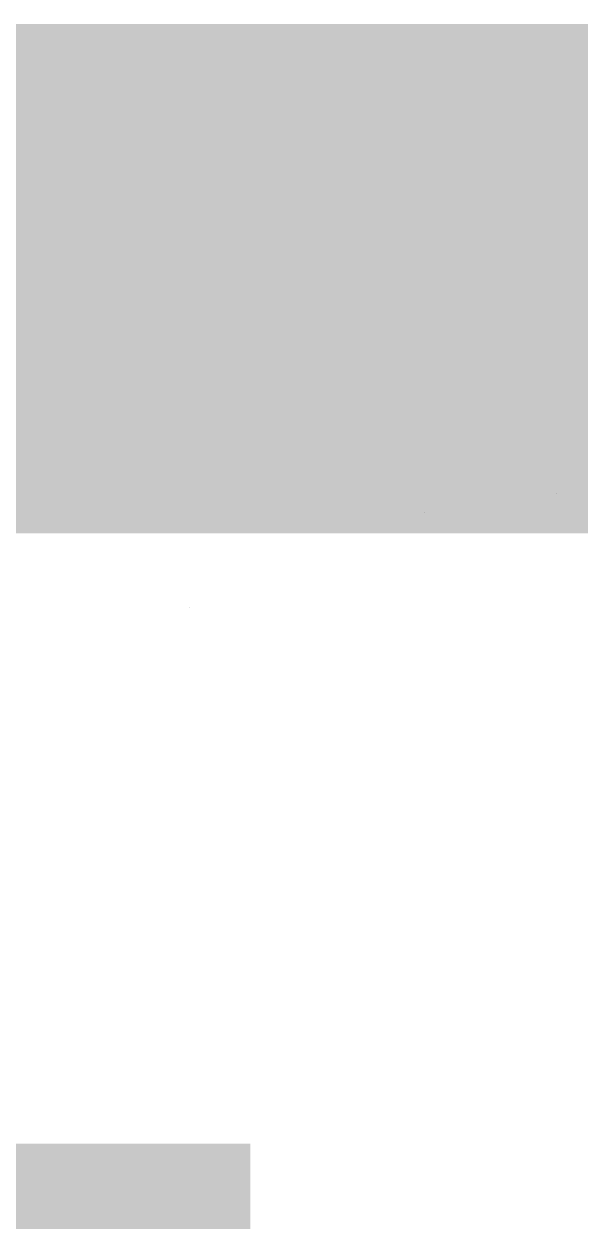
# Model space of a CAD drawing. Header units: millimetres. Extents: x -0.7 to 17.2, y -0.7 to 12.5.
# Drawn here: x 8.8 to 10.344, y 9.045 to 12.37 of the extents above; entities that cross this region are included whole.
import ezdxf

# ---------------------------------------------------------------- set-up
doc = ezdxf.new("R2010")
doc.units = ezdxf.units.MM
for name, color, linetype in [('EQUIPMENT', 7, 'Continuous'), ('FRAME', 7, 'Continuous'), ('TEXT', 7, 'Continuous'), ('TITLE', 7, 'Continuous')]:
    doc.layers.add(name, color=color, linetype=linetype)

msp = doc.modelspace()

# ---------------------------------------------------------------- linework, layer by layer
at = {"layer": 'EQUIPMENT', "color": 7, "lineweight": 0, "const_width": 0.9905}
msp.add_lwpolyline([(7.2103, 8.4901), (8.9335, 8.4901), (8.9335, 8.7643), (7.2103, 8.7643), (7.2103, 8.4901), (7.2103, 8.4901)], dxfattribs=at)
at = {"layer": 'FRAME', "color": 7, "lineweight": 0}
for points, const_width in [([(0.043, 0.0304), (16.4924, 0.0304), (16.4924, 11.6625), (0.043, 11.6625), (0.043, 0.0304), (0.043, 0.0304)], 1.415), ([(0.2388, 0.2262), (16.2966, 0.2262), (16.2966, 11.4667), (0.2388, 11.4667), (0.2388, 0.2262), (0.2388, 0.2262)], 0.7075)]:
    msp.add_lwpolyline(points, dxfattribs=dict(at, const_width=const_width))
at = {"layer": 'TEXT', "color": 7, "lineweight": 0, "const_width": 0.0000000392}
for points in [[(8.8393, 10.7811), (8.8498, 10.7811), (8.8248, 10.7529), (8.8519, 10.7225), (8.8407, 10.7225), (8.8143, 10.7523), (8.8143, 10.7225), (8.8047, 10.7225), (8.8047, 10.7811), (8.8143, 10.7811), (8.8143, 10.7527), (8.8393, 10.7811)], [(8.8903, 10.7822), (8.8903, 10.7822), (8.8971, 10.7814), (8.9029, 10.7788), (8.9078, 10.7747), (8.9078, 10.7747), (8.9114, 10.7688), (8.9136, 10.7612), (8.9144, 10.7519), (8.9144, 10.7519), (8.9136, 10.7428), (8.9114, 10.7352), (8.9078, 10.7292), (8.9078, 10.7292), (8.9029, 10.7249), (8.897, 10.7223), (8.8902, 10.7215), (8.8902, 10.7215), (8.886, 10.7217), (8.8822, 10.7226), (8.879, 10.724), (8.879, 10.724), (8.8763, 10.7258), (8.874, 10.7278), (8.8721, 10.73), (8.8714, 10.73), (8.8714, 10.73), (8.8716, 10.7286), (8.8717, 10.7271), (8.8719, 10.7253), (8.8719, 10.7253), (8.872, 10.7235), (8.8721, 10.7218), (8.8721, 10.7204), (8.8721, 10.6963), (8.8625, 10.6963), (8.8625, 10.7811), (8.8703, 10.7811), (8.8716, 10.7731), (8.8721, 10.7731), (8.8721, 10.7731), (8.874, 10.7755), (8.8763, 10.7777), (8.879, 10.7796), (8.879, 10.7796), (8.8821, 10.781), (8.8859, 10.7819), (8.8903, 10.7822)], [(8.8886, 10.7741), (8.8832, 10.7736), (8.879, 10.7719), (8.876, 10.7691), (8.876, 10.7691), (8.8739, 10.7652), (8.8726, 10.7601), (8.8721, 10.7538), (8.8721, 10.7519), (8.8721, 10.7519), (8.8725, 10.7453), (8.8737, 10.7397), (8.8756, 10.7353), (8.8756, 10.7353), (8.8787, 10.732), (8.8831, 10.7301), (8.8888, 10.7294), (8.8888, 10.7294), (8.8922, 10.7298), (8.8951, 10.7307), (8.8976, 10.7324), (8.8976, 10.7324), (8.8997, 10.7346), (8.9014, 10.7373), (8.9027, 10.7404), (8.9027, 10.7404), (8.9037, 10.744), (8.9042, 10.7478), (8.9044, 10.752), (8.9044, 10.752), (8.904, 10.7583), (8.9027, 10.7637), (8.9005, 10.7681), (8.9005, 10.7681), (8.8975, 10.7714), (8.8935, 10.7734), (8.8886, 10.7741)], [(8.9518, 10.7821), (8.9518, 10.7821), (8.9583, 10.7816), (8.9636, 10.78), (8.9677, 10.7774), (8.9677, 10.7774), (8.9705, 10.7736), (8.9722, 10.7687), (8.9728, 10.7624), (8.9728, 10.7226), (8.9658, 10.7226), (8.964, 10.7309), (8.9635, 10.7309), (8.9635, 10.7309), (8.9609, 10.7279), (8.9582, 10.7256), (8.9555, 10.7238), (8.9555, 10.7238), (8.9523, 10.7225), (8.9484, 10.7217), (8.9439, 10.7215), (8.9439, 10.7215), (8.9388, 10.7219), (8.9344, 10.7233), (8.9306, 10.7257), (8.9306, 10.7257), (8.9277, 10.729), (8.926, 10.7334), (8.9254, 10.7388), (8.9254, 10.7388), (8.9262, 10.7442), (8.9284, 10.7487), (8.9323, 10.7523), (8.9323, 10.7523), (8.9377, 10.755), (8.9447, 10.7567), (8.9535, 10.7575), (8.9634, 10.7578), (8.9634, 10.7613), (8.9634, 10.7613), (8.9631, 10.7657), (8.962, 10.7691), (8.9602, 10.7715), (8.9602, 10.7715), (8.9578, 10.7731), (8.9548, 10.774), (8.9513, 10.7743), (8.9513, 10.7743), (8.9483, 10.7742), (8.9454, 10.7737), (8.9425, 10.773), (8.9425, 10.773), (8.9398, 10.772), (8.9373, 10.771), (8.9348, 10.7698), (8.9318, 10.7771), (8.9318, 10.7771), (8.9345, 10.7784), (8.9376, 10.7796), (8.9409, 10.7806), (8.9409, 10.7806), (8.9444, 10.7814), (8.9481, 10.7819), (8.9518, 10.7821)], [(9.0144, 10.7215), (9.0144, 10.7215), (9.0094, 10.7218), (9.0048, 10.7229), (9.0006, 10.7246), (9.0006, 10.7246), (8.9969, 10.7271), (8.9937, 10.7304), (8.9911, 10.7345), (8.9911, 10.7345), (8.9892, 10.7393), (8.9881, 10.745), (8.9877, 10.7515), (8.9877, 10.7515), (8.9881, 10.7583), (8.9893, 10.7641), (8.9913, 10.7691), (8.9913, 10.7691), (8.994, 10.7732), (8.9972, 10.7765), (9.0011, 10.779), (9.0011, 10.779), (9.0054, 10.7808), (9.01, 10.7819), (9.0151, 10.7822), (9.0151, 10.7822), (9.018, 10.7821), (9.0209, 10.7818), (9.0237, 10.7813), (9.0237, 10.7813), (9.0263, 10.7806), (9.0286, 10.7799), (9.0305, 10.779), (9.0275, 10.7711), (9.0275, 10.7711), (9.0257, 10.7717), (9.0237, 10.7723), (9.0214, 10.7729), (9.0214, 10.7729), (9.0191, 10.7734), (9.017, 10.7737), (9.0149, 10.7738), (9.0149, 10.7738), (9.0053, 10.7713), (8.9995, 10.7639), (8.9976, 10.7516), (8.9976, 10.7516), (8.9981, 10.7451), (8.9995, 10.7397), (9.0018, 10.7354), (9.0018, 10.7354), (9.0051, 10.7323), (9.0092, 10.7304), (9.0143, 10.7298), (9.0143, 10.7298), (9.0174, 10.7299), (9.0202, 10.7302), (9.0228, 10.7308), (9.0228, 10.7308), (9.0252, 10.7315), (9.0274, 10.7323), (9.0295, 10.7332), (9.0295, 10.7246), (9.0295, 10.7246), (9.0275, 10.7237), (9.0253, 10.7229), (9.023, 10.7223), (9.023, 10.7223), (9.0205, 10.7218), (9.0176, 10.7216), (9.0144, 10.7215)], [(9.0943, 10.7519), (9.0943, 10.7519), (9.0935, 10.743), (9.091, 10.7355), (9.0869, 10.7294), (9.0869, 10.7294), (9.0814, 10.725), (9.0748, 10.7223), (9.067, 10.7215), (9.067, 10.7215), (9.062, 10.7219), (9.0574, 10.723), (9.0532, 10.725), (9.0532, 10.725), (9.0494, 10.7277), (9.0462, 10.7312), (9.0436, 10.7354), (9.0436, 10.7354), (9.0417, 10.7403), (9.0405, 10.7458), (9.0401, 10.7519), (9.0401, 10.7519), (9.0409, 10.7609), (9.0434, 10.7683), (9.0474, 10.7743), (9.0474, 10.7743), (9.0529, 10.7787), (9.0595, 10.7813), (9.0673, 10.7822), (9.0673, 10.7822), (9.0724, 10.7818), (9.0771, 10.7806), (9.0813, 10.7786), (9.0813, 10.7786), (9.0851, 10.7759), (9.0883, 10.7725), (9.0908, 10.7684), (9.0908, 10.7684), (9.0928, 10.7636), (9.0939, 10.7581), (9.0943, 10.7519)], [(9.05, 10.7519), (9.0505, 10.7455), (9.0519, 10.74), (9.0541, 10.7355), (9.0541, 10.7355), (9.0574, 10.7321), (9.0618, 10.7301), (9.0672, 10.7294), (9.0672, 10.7294), (9.0726, 10.7301), (9.0769, 10.7321), (9.0802, 10.7355), (9.0802, 10.7355), (9.0825, 10.74), (9.0839, 10.7455), (9.0843, 10.7519), (9.0843, 10.7519), (9.0839, 10.7584), (9.0825, 10.7638), (9.0802, 10.7682), (9.0802, 10.7682), (9.0769, 10.7715), (9.0725, 10.7735), (9.0671, 10.7741), (9.0671, 10.7741), (9.0617, 10.7735), (9.0573, 10.7715), (9.0541, 10.7682), (9.0541, 10.7682), (9.0518, 10.7638), (9.0505, 10.7584), (9.05, 10.7519)], [(9.1179, 10.7598), (9.1179, 10.7598), (9.1191, 10.7542), (9.1229, 10.7509), (9.1291, 10.7498), (9.1291, 10.7498), (9.1327, 10.7499), (9.136, 10.7505), (9.1391, 10.7515), (9.1391, 10.7515), (9.1421, 10.7527), (9.1452, 10.7542), (9.1483, 10.756), (9.1483, 10.7811), (9.1579, 10.7811), (9.1579, 10.7225), (9.1483, 10.7225), (9.1483, 10.7487), (9.1483, 10.7487), (9.145, 10.7467), (9.1418, 10.745), (9.1386, 10.7437), (9.1386, 10.7437), (9.1352, 10.7427), (9.1314, 10.7421), (9.1272, 10.7419), (9.1272, 10.7419), (9.1216, 10.7424), (9.117, 10.744), (9.1132, 10.7466), (9.1132, 10.7466), (9.1105, 10.7501), (9.1088, 10.7543), (9.1083, 10.7591), (9.1083, 10.7811), (9.1179, 10.7811), (9.1179, 10.7598)], [(9.1861, 10.7811), (9.1861, 10.7567), (9.2179, 10.7567), (9.2179, 10.7811), (9.2275, 10.7811), (9.2275, 10.7225), (9.2179, 10.7225), (9.2179, 10.7487), (9.1861, 10.7487), (9.1861, 10.7225), (9.1764, 10.7225), (9.1764, 10.7811), (9.1861, 10.7811)], [(9.2682, 10.7821), (9.2682, 10.7821), (9.2747, 10.7816), (9.28, 10.78), (9.284, 10.7774), (9.284, 10.7774), (9.2869, 10.7736), (9.2886, 10.7687), (9.2892, 10.7624), (9.2892, 10.7226), (9.2822, 10.7226), (9.2803, 10.7309), (9.2799, 10.7309), (9.2799, 10.7309), (9.2773, 10.7279), (9.2746, 10.7256), (9.2719, 10.7238), (9.2719, 10.7238), (9.2687, 10.7225), (9.2648, 10.7217), (9.2602, 10.7215), (9.2602, 10.7215), (9.2552, 10.7219), (9.2508, 10.7233), (9.247, 10.7257), (9.247, 10.7257), (9.2441, 10.729), (9.2424, 10.7334), (9.2418, 10.7388), (9.2418, 10.7388), (9.2425, 10.7442), (9.2448, 10.7487), (9.2487, 10.7523), (9.2487, 10.7523), (9.2541, 10.755), (9.2611, 10.7567), (9.2698, 10.7575), (9.2798, 10.7578), (9.2798, 10.7613), (9.2798, 10.7613), (9.2794, 10.7657), (9.2784, 10.7691), (9.2766, 10.7715), (9.2766, 10.7715), (9.2742, 10.7731), (9.2712, 10.774), (9.2677, 10.7743), (9.2677, 10.7743), (9.2647, 10.7742), (9.2617, 10.7737), (9.2589, 10.773), (9.2589, 10.773), (9.2562, 10.772), (9.2536, 10.771), (9.2512, 10.7698), (9.2482, 10.7771), (9.2482, 10.7771), (9.2509, 10.7784), (9.2539, 10.7796), (9.2573, 10.7806), (9.2573, 10.7806), (9.2608, 10.7814), (9.2645, 10.7819), (9.2682, 10.7821)], [(9.3109, 10.7225), (9.2998, 10.7225), (9.3165, 10.7471), (9.3165, 10.7471), (9.3143, 10.7478), (9.3121, 10.7488), (9.3099, 10.7499), (9.3099, 10.7499), (9.308, 10.7514), (9.3063, 10.7531), (9.3048, 10.7553), (9.3048, 10.7553), (9.3037, 10.7578), (9.3031, 10.7606), (9.3028, 10.7638), (9.3028, 10.7638), (9.3035, 10.769), (9.3054, 10.7733), (9.3085, 10.7767), (9.3085, 10.7767), (9.3127, 10.7791), (9.3178, 10.7806), (9.3236, 10.7811), (9.3498, 10.7811), (9.3498, 10.7226), (9.3402, 10.7226), (9.3402, 10.7458), (9.326, 10.7458), (9.3109, 10.7225)], [(9.4314, 10.7811), (9.4419, 10.7811), (9.4169, 10.7529), (9.444, 10.7225), (9.4328, 10.7225), (9.4064, 10.7523), (9.4064, 10.7225), (9.3968, 10.7225), (9.3968, 10.7811), (9.4064, 10.7811), (9.4064, 10.7527), (9.4314, 10.7811)], [(9.4768, 10.7821), (9.4768, 10.7821), (9.4833, 10.7816), (9.4886, 10.78), (9.4926, 10.7774), (9.4926, 10.7774), (9.4955, 10.7736), (9.4972, 10.7687), (9.4977, 10.7624), (9.4977, 10.7226), (9.4907, 10.7226), (9.4889, 10.7309), (9.4885, 10.7309), (9.4885, 10.7309), (9.4859, 10.7279), (9.4832, 10.7256), (9.4804, 10.7238), (9.4804, 10.7238), (9.4773, 10.7225), (9.4734, 10.7217), (9.4688, 10.7215), (9.4688, 10.7215), (9.4638, 10.7219), (9.4594, 10.7233), (9.4556, 10.7257), (9.4556, 10.7257), (9.4527, 10.729), (9.4509, 10.7334), (9.4503, 10.7388), (9.4503, 10.7388), (9.4511, 10.7442), (9.4534, 10.7487), (9.4572, 10.7523), (9.4572, 10.7523), (9.4626, 10.755), (9.4697, 10.7567), (9.4784, 10.7575), (9.4883, 10.7578), (9.4883, 10.7613), (9.4883, 10.7613), (9.488, 10.7657), (9.4869, 10.7691), (9.4852, 10.7715), (9.4852, 10.7715), (9.4828, 10.7731), (9.4798, 10.774), (9.4762, 10.7743), (9.4762, 10.7743), (9.4732, 10.7742), (9.4703, 10.7737), (9.4675, 10.773), (9.4675, 10.773), (9.4648, 10.772), (9.4622, 10.771), (9.4597, 10.7698), (9.4568, 10.7771), (9.4568, 10.7771), (9.4595, 10.7784), (9.4625, 10.7796), (9.4658, 10.7806), (9.4658, 10.7806), (9.4694, 10.7814), (9.473, 10.7819), (9.4768, 10.7821)], [(9.5128, 10.7577), (9.5128, 10.7577), (9.5135, 10.7696), (9.5154, 10.7796), (9.5186, 10.7877), (9.5186, 10.7877), (9.5233, 10.794), (9.5295, 10.7985), (9.5373, 10.8012), (9.5373, 10.8012), (9.542, 10.8022), (9.5466, 10.8031), (9.5512, 10.8039), (9.5512, 10.8039), (9.5556, 10.8047), (9.5598, 10.8054), (9.5638, 10.8061), (9.5655, 10.7977), (9.5655, 10.7977), (9.5628, 10.7973), (9.5599, 10.7969), (9.5568, 10.7964), (9.5568, 10.7964), (9.5537, 10.7958), (9.5505, 10.7953), (9.5473, 10.7947), (9.5473, 10.7947), (9.5444, 10.7942), (9.5417, 10.7936), (9.5393, 10.7931), (9.5393, 10.7931), (9.5349, 10.7916), (9.5311, 10.7892), (9.528, 10.7858), (9.528, 10.7858), (9.5256, 10.7811), (9.5241, 10.7751), (9.5233, 10.7676), (9.524, 10.7676), (9.524, 10.7676), (9.5251, 10.769), (9.5265, 10.7704), (9.5282, 10.7718), (9.5282, 10.7718), (9.5301, 10.7732), (9.5322, 10.7745), (9.5346, 10.7755), (9.5346, 10.7755), (9.5373, 10.7764), (9.5401, 10.7769), (9.5432, 10.7771), (9.5432, 10.7771), (9.5502, 10.7763), (9.5559, 10.7738), (9.5604, 10.7698), (9.5604, 10.7698), (9.5636, 10.7644), (9.5655, 10.7581), (9.5661, 10.7507), (9.5661, 10.7507), (9.5658, 10.7446), (9.5646, 10.7392), (9.5628, 10.7345), (9.5628, 10.7345), (9.5602, 10.7305), (9.5571, 10.7272), (9.5534, 10.7247), (9.5534, 10.7247), (9.5491, 10.7229), (9.5445, 10.7218), (9.5394, 10.7215), (9.5394, 10.7215), (9.5318, 10.7225), (9.5254, 10.7256), (9.52, 10.7308), (9.52, 10.7308), (9.516, 10.7379), (9.5136, 10.7469), (9.5128, 10.7577)], [(9.5904, 10.7454), (9.5904, 10.7454), (9.5904, 10.7444), (9.5903, 10.743), (9.5903, 10.7414), (9.5903, 10.7414), (9.5902, 10.7397), (9.5901, 10.7379), (9.59, 10.7362), (9.59, 10.7362), (9.5899, 10.7346), (9.5898, 10.7332), (9.5897, 10.732), (9.6211, 10.7811), (9.6329, 10.7811), (9.6329, 10.7225), (9.6239, 10.7225), (9.6239, 10.7571), (9.6239, 10.7571), (9.6239, 10.7584), (9.624, 10.7599), (9.624, 10.7617), (9.624, 10.7617), (9.624, 10.7635), (9.6241, 10.7654), (9.6241, 10.7673), (9.6241, 10.7673), (9.6242, 10.769), (9.6243, 10.7704), (9.6244, 10.7715), (9.5932, 10.7225), (9.5813, 10.7225), (9.5813, 10.7811), (9.5904, 10.7811), (9.5904, 10.7454)], [(9.6612, 10.7811), (9.6612, 10.7567), (9.693, 10.7567), (9.693, 10.7811), (9.7026, 10.7811), (9.7026, 10.7225), (9.693, 10.7225), (9.693, 10.7487), (9.6612, 10.7487), (9.6612, 10.7225), (9.6516, 10.7225), (9.6516, 10.7811), (9.6612, 10.7811)], [(9.7433, 10.7821), (9.7433, 10.7821), (9.7498, 10.7816), (9.7551, 10.78), (9.7592, 10.7774), (9.7592, 10.7774), (9.762, 10.7736), (9.7637, 10.7687), (9.7643, 10.7624), (9.7643, 10.7226), (9.7573, 10.7226), (9.7555, 10.7309), (9.755, 10.7309), (9.755, 10.7309), (9.7524, 10.7279), (9.7498, 10.7256), (9.747, 10.7238), (9.747, 10.7238), (9.7438, 10.7225), (9.7399, 10.7217), (9.7354, 10.7215), (9.7354, 10.7215), (9.7303, 10.7219), (9.7259, 10.7233), (9.7221, 10.7257), (9.7221, 10.7257), (9.7192, 10.729), (9.7175, 10.7334), (9.7169, 10.7388), (9.7169, 10.7388), (9.7177, 10.7442), (9.7199, 10.7487), (9.7238, 10.7523), (9.7238, 10.7523), (9.7292, 10.755), (9.7362, 10.7567), (9.745, 10.7575), (9.7549, 10.7578), (9.7549, 10.7613), (9.7549, 10.7613), (9.7546, 10.7657), (9.7535, 10.7691), (9.7517, 10.7715), (9.7517, 10.7715), (9.7493, 10.7731), (9.7463, 10.774), (9.7428, 10.7743), (9.7428, 10.7743), (9.7398, 10.7742), (9.7369, 10.7737), (9.734, 10.773), (9.734, 10.773), (9.7313, 10.772), (9.7288, 10.771), (9.7263, 10.7698), (9.7233, 10.7771), (9.7233, 10.7771), (9.726, 10.7784), (9.7291, 10.7796), (9.7324, 10.7806), (9.7324, 10.7806), (9.736, 10.7814), (9.7396, 10.7819), (9.7433, 10.7821)], [(9.9956, 10.7664), (9.9956, 10.7664), (9.9952, 10.763), (9.9941, 10.7601), (9.9923, 10.7578), (9.9923, 10.7578), (9.9899, 10.756), (9.9871, 10.7546), (9.9839, 10.7537), (9.9839, 10.7532), (9.9839, 10.7532), (9.9874, 10.7525), (9.9905, 10.7512), (9.9934, 10.7494), (9.9934, 10.7494), (9.9956, 10.7469), (9.997, 10.7437), (9.9974, 10.7397), (9.9974, 10.7397), (9.9968, 10.735), (9.995, 10.7309), (9.9919, 10.7274), (9.9919, 10.7274), (9.9875, 10.7247), (9.9814, 10.7231), (9.9737, 10.7225), (9.9485, 10.7225), (9.9485, 10.7811), (9.9736, 10.7811), (9.9736, 10.7811), (9.9776, 10.7809), (9.9814, 10.7805), (9.9848, 10.7797), (9.9848, 10.7797), (9.9879, 10.7786), (9.9905, 10.7771), (9.9927, 10.7751), (9.9927, 10.7751), (9.9943, 10.7727), (9.9953, 10.7698), (9.9956, 10.7664)], [(10.0114, 10.7225), (10.0114, 10.7811), (10.021, 10.7811), (10.021, 10.7571), (10.0362, 10.7571), (10.0362, 10.7571), (10.0431, 10.7566), (10.0488, 10.7552), (10.0531, 10.7529), (10.0531, 10.7529), (10.0561, 10.7497), (10.0579, 10.7455), (10.0585, 10.7405), (10.0585, 10.7405), (10.0579, 10.7354), (10.0561, 10.731), (10.0532, 10.7274), (10.0532, 10.7274), (10.0489, 10.7247), (10.0431, 10.7231), (10.0358, 10.7225), (10.0114, 10.7225)], [(10.0682, 10.7811), (10.0779, 10.7811), (10.0779, 10.7225), (10.0682, 10.7225)], [(10.1368, 10.773), (10.1177, 10.773), (10.1177, 10.7225), (10.1082, 10.7225), (10.1082, 10.773), (10.0893, 10.773), (10.0893, 10.7811), (10.1368, 10.7811), (10.1368, 10.773)], [(10.152, 10.7225), (10.1409, 10.7225), (10.1576, 10.7471), (10.1576, 10.7471), (10.1554, 10.7478), (10.1532, 10.7488), (10.151, 10.7499), (10.151, 10.7499), (10.1491, 10.7514), (10.1474, 10.7531), (10.1459, 10.7553), (10.1459, 10.7553), (10.1448, 10.7578), (10.1442, 10.7606), (10.1439, 10.7638), (10.1439, 10.7638), (10.1446, 10.769), (10.1465, 10.7733), (10.1496, 10.7767), (10.1496, 10.7767), (10.1538, 10.7791), (10.1589, 10.7806), (10.1647, 10.7811), (10.1909, 10.7811), (10.1909, 10.7226), (10.1813, 10.7226), (10.1813, 10.7458), (10.1671, 10.7458), (10.152, 10.7225)], [(10.2797, 10.7811), (10.2556, 10.7527), (10.2818, 10.7225), (10.2709, 10.7225), (10.2455, 10.7523), (10.2455, 10.7225), (10.2366, 10.7225), (10.2366, 10.7523), (10.2112, 10.7225), (10.2003, 10.7225), (10.2265, 10.7527), (10.2024, 10.7811), (10.2129, 10.7811), (10.2366, 10.7527), (10.2366, 10.7811), (10.2455, 10.7811), (10.2455, 10.7527), (10.2694, 10.7811), (10.2797, 10.7811)], [(10.3261, 10.7811), (10.3365, 10.7811), (10.3115, 10.7529), (10.3386, 10.7225), (10.3275, 10.7225), (10.301, 10.7523), (10.301, 10.7225), (10.2914, 10.7225), (10.2914, 10.7811), (10.301, 10.7811), (10.301, 10.7527), (10.3261, 10.7811)], [(8.9547, 10.7508), (8.9481, 10.7503), (8.9431, 10.7491), (8.9395, 10.7473), (8.9395, 10.7473), (8.9372, 10.745), (8.9358, 10.7422), (8.9353, 10.7387), (8.9353, 10.7387), (8.9357, 10.7357), (8.9367, 10.7333), (8.9383, 10.7315), (8.9383, 10.7315), (8.9405, 10.7302), (8.9431, 10.7295), (8.946, 10.7292), (8.946, 10.7292), (8.9507, 10.7297), (8.9548, 10.731), (8.9584, 10.7333), (8.9584, 10.7333), (8.9611, 10.7365), (8.9628, 10.7407), (8.9633, 10.7459), (8.9633, 10.7512), (8.9547, 10.7508)], [(9.2711, 10.7508), (9.2645, 10.7503), (9.2595, 10.7491), (9.2559, 10.7473), (9.2559, 10.7473), (9.2536, 10.745), (9.2522, 10.7422), (9.2517, 10.7387), (9.2517, 10.7387), (9.252, 10.7357), (9.253, 10.7333), (9.2547, 10.7315), (9.2547, 10.7315), (9.2569, 10.7302), (9.2595, 10.7295), (9.2624, 10.7292), (9.2624, 10.7292), (9.2671, 10.7297), (9.2712, 10.731), (9.2748, 10.7333), (9.2748, 10.7333), (9.2775, 10.7365), (9.2791, 10.7407), (9.2797, 10.7459), (9.2797, 10.7512), (9.2711, 10.7508)], [(9.3121, 10.7637), (9.3125, 10.7607), (9.3138, 10.7582), (9.3159, 10.7563), (9.3159, 10.7563), (9.3187, 10.7549), (9.3223, 10.7541), (9.3264, 10.7538), (9.3402, 10.7538), (9.3402, 10.7731), (9.3246, 10.7731), (9.3246, 10.7731), (9.3206, 10.7728), (9.3174, 10.772), (9.315, 10.7705), (9.315, 10.7705), (9.3134, 10.7686), (9.3125, 10.7663), (9.3121, 10.7637)], [(9.4796, 10.7508), (9.4731, 10.7503), (9.468, 10.7491), (9.4645, 10.7473), (9.4645, 10.7473), (9.4621, 10.745), (9.4607, 10.7422), (9.4603, 10.7387), (9.4603, 10.7387), (9.4606, 10.7357), (9.4616, 10.7333), (9.4633, 10.7315), (9.4633, 10.7315), (9.4655, 10.7302), (9.468, 10.7295), (9.471, 10.7292), (9.471, 10.7292), (9.4756, 10.7297), (9.4798, 10.731), (9.4833, 10.7333), (9.4833, 10.7333), (9.4861, 10.7365), (9.4877, 10.7407), (9.4882, 10.7459), (9.4882, 10.7512), (9.4796, 10.7508)], [(9.5401, 10.7294), (9.5446, 10.73), (9.5484, 10.7315), (9.5516, 10.734), (9.5516, 10.734), (9.554, 10.7378), (9.5555, 10.7431), (9.556, 10.7498), (9.556, 10.7498), (9.5556, 10.7553), (9.5545, 10.76), (9.5527, 10.7639), (9.5527, 10.7639), (9.55, 10.7668), (9.5463, 10.7685), (9.5417, 10.7691), (9.5417, 10.7691), (9.5386, 10.7689), (9.5356, 10.7681), (9.5329, 10.767), (9.5329, 10.767), (9.5305, 10.7655), (9.5283, 10.7639), (9.5264, 10.7621), (9.5264, 10.7621), (9.5248, 10.7604), (9.5236, 10.7589), (9.5227, 10.7575), (9.5227, 10.7575), (9.5227, 10.754), (9.523, 10.7505), (9.5234, 10.7471), (9.5234, 10.7471), (9.5241, 10.7439), (9.525, 10.7409), (9.5261, 10.7381), (9.5261, 10.7381), (9.5275, 10.7356), (9.5293, 10.7335), (9.5315, 10.7318), (9.5315, 10.7318), (9.534, 10.7305), (9.5368, 10.7297), (9.5401, 10.7294)], [(9.7462, 10.7508), (9.7396, 10.7503), (9.7346, 10.7491), (9.731, 10.7473), (9.731, 10.7473), (9.7287, 10.745), (9.7273, 10.7422), (9.7268, 10.7387), (9.7268, 10.7387), (9.7272, 10.7357), (9.7282, 10.7333), (9.7298, 10.7315), (9.7298, 10.7315), (9.732, 10.7302), (9.7346, 10.7295), (9.7375, 10.7292), (9.7375, 10.7292), (9.7422, 10.7297), (9.7463, 10.731), (9.7499, 10.7333), (9.7499, 10.7333), (9.7526, 10.7365), (9.7543, 10.7407), (9.7548, 10.7459), (9.7548, 10.7512), (9.7462, 10.7508)], [(9.8059, 10.7476), (9.8059, 10.7561), (9.9064, 10.7561), (9.9064, 10.7476), (9.8059, 10.7476)], [(9.9859, 10.7651), (9.9855, 10.7677), (9.9845, 10.7697), (9.9829, 10.7712), (9.9829, 10.7712), (9.9804, 10.7723), (9.9772, 10.7729), (9.9731, 10.7731), (9.9581, 10.7731), (9.9581, 10.7571), (9.9713, 10.7571), (9.9713, 10.7571), (9.9794, 10.758), (9.9842, 10.7607), (9.9859, 10.7651)], [(9.9875, 10.7397), (9.9871, 10.7427), (9.9858, 10.7451), (9.9837, 10.7469), (9.9837, 10.7469), (9.9807, 10.7481), (9.977, 10.7488), (9.9724, 10.7491), (9.9581, 10.7491), (9.9581, 10.7303), (9.9726, 10.7303), (9.9726, 10.7303), (9.9771, 10.7305), (9.9807, 10.7312), (9.9837, 10.7324), (9.9837, 10.7324), (9.9858, 10.7342), (9.9871, 10.7366), (9.9875, 10.7397)], [(10.0349, 10.7303), (10.0388, 10.7305), (10.0422, 10.7313), (10.0451, 10.7324), (10.0451, 10.7324), (10.0473, 10.7342), (10.0486, 10.7367), (10.049, 10.7399), (10.049, 10.7399), (10.0486, 10.7431), (10.0474, 10.7455), (10.0454, 10.7472), (10.0454, 10.7472), (10.0426, 10.7483), (10.0392, 10.7489), (10.035, 10.7491), (10.021, 10.7491), (10.021, 10.7303), (10.0349, 10.7303)], [(10.1532, 10.7637), (10.1536, 10.7607), (10.1549, 10.7582), (10.157, 10.7563), (10.157, 10.7563), (10.1598, 10.7549), (10.1634, 10.7541), (10.1675, 10.7538), (10.1813, 10.7538), (10.1813, 10.7731), (10.1657, 10.7731), (10.1657, 10.7731), (10.1617, 10.7728), (10.1585, 10.772), (10.1561, 10.7705), (10.1561, 10.7705), (10.1545, 10.7686), (10.1536, 10.7663), (10.1532, 10.7637)]]:
    msp.add_lwpolyline(points, dxfattribs=at)
at = {"layer": 'TITLE', "color": 7, "lineweight": 0, "const_width": 0.0000000392}
for points in [[(8.8178, 11.1566), (8.837, 11.1566), (8.837, 11.0667), (8.837, 11.0667), (8.837, 11.0614), (8.8369, 11.0558), (8.8368, 11.0497), (8.8368, 11.0497), (8.8366, 11.0436), (8.8364, 11.0379), (8.8362, 11.0325), (8.8362, 11.0325), (8.836, 11.0277), (8.8357, 11.0239), (8.8354, 11.021), (8.8363, 11.021), (8.9265, 11.1566), (8.9494, 11.1566), (8.9494, 10.9928), (8.9302, 10.9928), (8.9302, 11.0818), (8.9302, 11.0818), (8.9302, 11.0876), (8.9303, 11.0936), (8.9305, 11.0999), (8.9305, 11.0999), (8.9308, 11.1062), (8.931, 11.1121), (8.9313, 11.1176), (8.9313, 11.1176), (8.9316, 11.1224), (8.9318, 11.1263), (8.932, 11.1291), (8.9311, 11.1291), (8.8407, 10.9928), (8.8178, 10.9928), (8.8178, 11.1566)], [(9.1637, 11.1566), (9.1637, 11.0112), (9.1846, 11.0112), (9.1846, 10.9497), (9.1649, 10.9497), (9.1649, 10.9928), (9.0522, 10.9928), (9.0522, 10.9497), (9.0325, 10.9497), (9.0325, 11.0112), (9.0451, 11.0112), (9.0451, 11.0112), (9.0505, 11.021), (9.0558, 11.0316), (9.0608, 11.043), (9.0608, 11.043), (9.0656, 11.055), (9.07, 11.0674), (9.074, 11.0801), (9.074, 11.0801), (9.0776, 11.093), (9.0807, 11.106), (9.0834, 11.119), (9.0834, 11.119), (9.0856, 11.1318), (9.0871, 11.1444), (9.088, 11.1566), (9.1637, 11.1566)], [(9.3298, 10.9928), (9.3092, 10.9928), (9.3092, 11.1385), (9.2573, 11.1385), (9.2573, 11.1385), (9.2559, 11.127), (9.2544, 11.1151), (9.2527, 11.1028), (9.2527, 11.1028), (9.2511, 11.0905), (9.2494, 11.0786), (9.2477, 11.0671), (9.2477, 11.0671), (9.246, 11.0564), (9.2443, 11.0467), (9.2426, 11.0382), (9.2426, 11.0382), (9.2405, 11.0285), (9.2381, 11.0198), (9.2353, 11.0121), (9.2353, 11.0121), (9.2321, 11.0055), (9.2282, 11), (9.2237, 10.9958), (9.2237, 10.9958), (9.2184, 10.9927), (9.2121, 10.9909), (9.2048, 10.9903), (9.2048, 10.9903), (9.2022, 10.9904), (9.1996, 10.9906), (9.1969, 10.9911), (9.1969, 10.9911), (9.1943, 10.9916), (9.192, 10.9923), (9.1899, 10.993), (9.1899, 11.0102), (9.1899, 11.0102), (9.1917, 11.0095), (9.1936, 11.0088), (9.1956, 11.0083), (9.1956, 11.0083), (9.1978, 11.0078), (9.2001, 11.0076), (9.2025, 11.0075), (9.2025, 11.0075), (9.2068, 11.0081), (9.2104, 11.01), (9.2134, 11.0131), (9.2134, 11.0131), (9.2159, 11.0172), (9.218, 11.0218), (9.2197, 11.0271), (9.2197, 11.0271), (9.2212, 11.0327), (9.2225, 11.0382), (9.2236, 11.0437), (9.2236, 11.0437), (9.2249, 11.0504), (9.2264, 11.059), (9.2281, 11.0693), (9.2281, 11.0693), (9.2299, 11.0812), (9.2318, 11.0943), (9.2338, 11.1087), (9.2338, 11.1087), (9.2359, 11.124), (9.238, 11.14), (9.2401, 11.1566), (9.3298, 11.1566), (9.3298, 10.9928)], [(9.4237, 11.0607), (9.3812, 10.9928), (9.3571, 10.9928), (9.403, 11.0644), (9.403, 11.0644), (9.3973, 11.0666), (9.3919, 11.0694), (9.3866, 11.0726), (9.3866, 11.0726), (9.3818, 11.0766), (9.3776, 11.0814), (9.3741, 11.0871), (9.3741, 11.0871), (9.3714, 11.0938), (9.3698, 11.1017), (9.3693, 11.1107), (9.3693, 11.1107), (9.371, 11.1244), (9.3761, 11.1357), (9.3847, 11.1448), (9.3847, 11.1448), (9.3966, 11.1513), (9.4119, 11.1553), (9.4305, 11.1566), (9.4764, 11.1566), (9.4764, 10.9928), (9.4558, 10.9928), (9.4558, 11.0607), (9.4237, 11.0607)], [(9.6239, 11.1566), (9.6239, 11.1566), (9.6434, 11.1552), (9.659, 11.151), (9.6707, 11.144), (9.6707, 11.144), (9.6789, 11.1344), (9.6838, 11.1226), (9.6854, 11.1084), (9.6854, 11.1084), (9.6847, 11.0996), (9.6827, 11.0911), (9.6793, 11.0831), (9.6793, 11.0831), (9.6744, 11.0757), (9.6676, 11.0693), (9.6589, 11.0639), (9.6589, 11.0639), (9.6482, 11.0598), (9.6353, 11.0574), (9.62, 11.0566), (9.6012, 11.0566), (9.6012, 10.9928), (9.5806, 10.9928), (9.5806, 11.1566), (9.6239, 11.1566)], [(9.8222, 10.9928), (9.8024, 11.0435), (9.7375, 11.0435), (9.718, 10.9928), (9.6971, 10.9928), (9.7611, 11.1573), (9.7797, 11.1573), (9.8435, 10.9928), (9.8222, 10.9928)], [(9.9362, 11.1408), (9.9362, 11.1408), (9.9198, 11.1388), (9.906, 11.1329), (9.8947, 11.1231), (9.8947, 11.1231), (9.8862, 11.1099), (9.8812, 11.0937), (9.8795, 11.0747), (9.8795, 11.0747), (9.8811, 11.0558), (9.8858, 11.0397), (9.8936, 11.0264), (9.8936, 11.0264), (9.9046, 11.0165), (9.9187, 11.0106), (9.936, 11.0086), (9.936, 11.0086), (9.943, 11.0088), (9.9498, 11.0094), (9.9564, 11.0105), (9.9564, 11.0105), (9.9627, 11.0118), (9.969, 11.0133), (9.9752, 11.0151), (9.9752, 10.9972), (9.9752, 10.9972), (9.969, 10.9951), (9.9627, 10.9934), (9.9563, 10.9921), (9.9563, 10.9921), (9.9493, 10.9912), (9.9416, 10.9907), (9.933, 10.9905), (9.933, 10.9905), (9.9172, 10.9917), (9.9033, 10.9951), (9.8912, 11.0008), (9.8912, 11.0008), (9.881, 11.0087), (9.8726, 11.0185), (9.8661, 11.0302), (9.8661, 11.0302), (9.8614, 11.0436), (9.8587, 11.0586), (9.8577, 11.0749), (9.8577, 11.0749), (9.8587, 11.0908), (9.8618, 11.1054), (9.8668, 11.1187), (9.8668, 11.1187), (9.8738, 11.1304), (9.8827, 11.1402), (9.8935, 11.1482), (9.8935, 11.1482), (9.9061, 11.1542), (9.9204, 11.1577), (9.9364, 11.1589), (9.9364, 11.1589), (9.953, 11.1578), (9.968, 11.1546), (9.9816, 11.1493), (9.9734, 11.1319), (9.9734, 11.1319), (9.9681, 11.1341), (9.9625, 11.1361), (9.9565, 11.138), (9.9565, 11.138), (9.9501, 11.1396), (9.9433, 11.1405), (9.9362, 11.1408)], [(10.011, 10.9928), (10.011, 11.1566), (10.1339, 11.1566), (10.1339, 10.9928), (10.1135, 10.9928), (10.1135, 11.1385), (10.0316, 11.1385), (10.0316, 10.9928), (10.011, 10.9928)], [(10.1787, 10.9928), (10.1787, 11.1566), (10.1993, 11.1566), (10.1993, 11.0873), (10.2246, 11.0873), (10.2246, 11.0873), (10.2388, 11.0866), (10.2508, 11.0846), (10.2607, 11.0811), (10.2607, 11.0811), (10.2687, 11.0765), (10.2749, 11.0709), (10.2795, 11.0644), (10.2795, 11.0644), (10.2826, 11.0571), (10.2845, 11.0492), (10.2851, 11.0407), (10.2851, 11.0407), (10.2836, 11.0273), (10.279, 11.0157), (10.2713, 11.006), (10.2713, 11.006), (10.2602, 10.9987), (10.2455, 10.9943), (10.2271, 10.9928), (10.1787, 10.9928)], [(10.3104, 11.1566), (10.331, 11.1566), (10.331, 10.9928), (10.3104, 10.9928)], [(9.1061, 11.138), (9.1052, 11.1288), (9.1037, 11.1188), (9.1016, 11.108), (9.1016, 11.108), (9.0991, 11.0967), (9.0961, 11.0853), (9.0927, 11.0737), (9.0927, 11.0737), (9.089, 11.0621), (9.085, 11.0508), (9.0808, 11.0398), (9.0808, 11.0398), (9.0763, 11.0294), (9.0717, 11.0199), (9.0669, 11.0112), (9.1433, 11.0112), (9.1433, 11.138), (9.1061, 11.138)], [(9.431, 11.1389), (9.419, 11.1382), (9.409, 11.1359), (9.4011, 11.1322), (9.4011, 11.1322), (9.3953, 11.1267), (9.3918, 11.1192), (9.3906, 11.1098), (9.3906, 11.1098), (9.3917, 11.1005), (9.3951, 11.0926), (9.4007, 11.0864), (9.4007, 11.0864), (9.4087, 11.0818), (9.4191, 11.079), (9.4319, 11.0781), (9.4558, 11.0781), (9.4558, 11.1389), (9.431, 11.1389)], [(9.6012, 11.1389), (9.6012, 11.0743), (9.6178, 11.0743), (9.6178, 11.0743), (9.632, 11.0751), (9.6437, 11.0776), (9.6526, 11.0818), (9.6526, 11.0818), (9.659, 11.088), (9.6628, 11.0966), (9.6641, 11.1075), (9.6641, 11.1075), (9.663, 11.1172), (9.6596, 11.1251), (9.654, 11.1311), (9.654, 11.1311), (9.646, 11.1355), (9.6353, 11.1381), (9.6221, 11.1389)], [(9.7779, 11.1114), (9.7773, 11.113), (9.7766, 11.1152), (9.7756, 11.1181), (9.7756, 11.1181), (9.7745, 11.1213), (9.7735, 11.1246), (9.7725, 11.128), (9.7725, 11.128), (9.7716, 11.1312), (9.7708, 11.1338), (9.7701, 11.136), (9.7701, 11.136), (9.769, 11.1313), (9.7677, 11.1266), (9.7664, 11.1221), (9.7664, 11.1221), (9.7651, 11.1179), (9.764, 11.1143), (9.763, 11.1114), (9.7444, 11.0619), (9.7962, 11.0619), (9.7779, 11.1114)], [(10.2253, 11.0102), (10.2373, 11.0111), (10.247, 11.0136), (10.2544, 11.0178), (10.2544, 11.0178), (10.2596, 11.0237), (10.2628, 11.0314), (10.2638, 11.0407), (10.2638, 11.0407), (10.2627, 11.0502), (10.2593, 11.0576), (10.2536, 11.0629), (10.2536, 11.0629), (10.2456, 11.0664), (10.2351, 11.0685), (10.2223, 11.0692), (10.1993, 11.0692), (10.1993, 11.0102), (10.2253, 11.0102)]]:
    msp.add_lwpolyline(points, dxfattribs=at)

doc.saveas('drawing.dxf')
